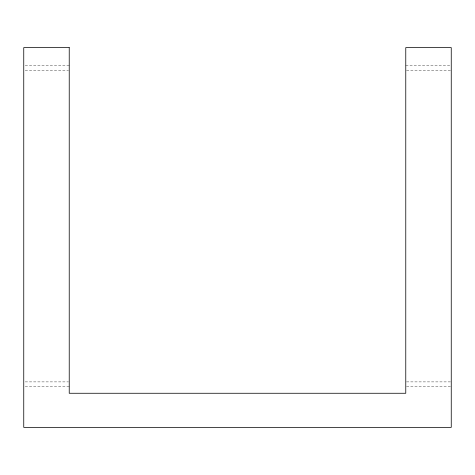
<?xml version="1.0" encoding="UTF-8"?>
<svg xmlns="http://www.w3.org/2000/svg" width="475" height="475" viewBox="0 0 475 475"><rect width="100%" height="100%" fill="white"/><g stroke="black" fill="none" stroke-linecap="round" stroke-linejoin="round"><path stroke-width="0.36" stroke-dasharray="2.38 1.78" d="M25.217 65.817L69.231 65.817M405.769 65.817L450.514 65.817M25.217 70.365L68.495 70.365M406.505 70.365L450.514 70.365M25.217 381.894L68.495 381.894M406.505 381.894L450.514 381.894M25.217 386.442L69.231 386.442M406.505 386.442L450.514 386.442"/><path stroke-width="0.71" d="M69.231 47.625L23.75 47.625L23.75 427.375L451.25 427.375L451.25 47.625L405.769 47.625L405.769 393.264L69.231 393.264L69.231 47.625"/></g></svg>
